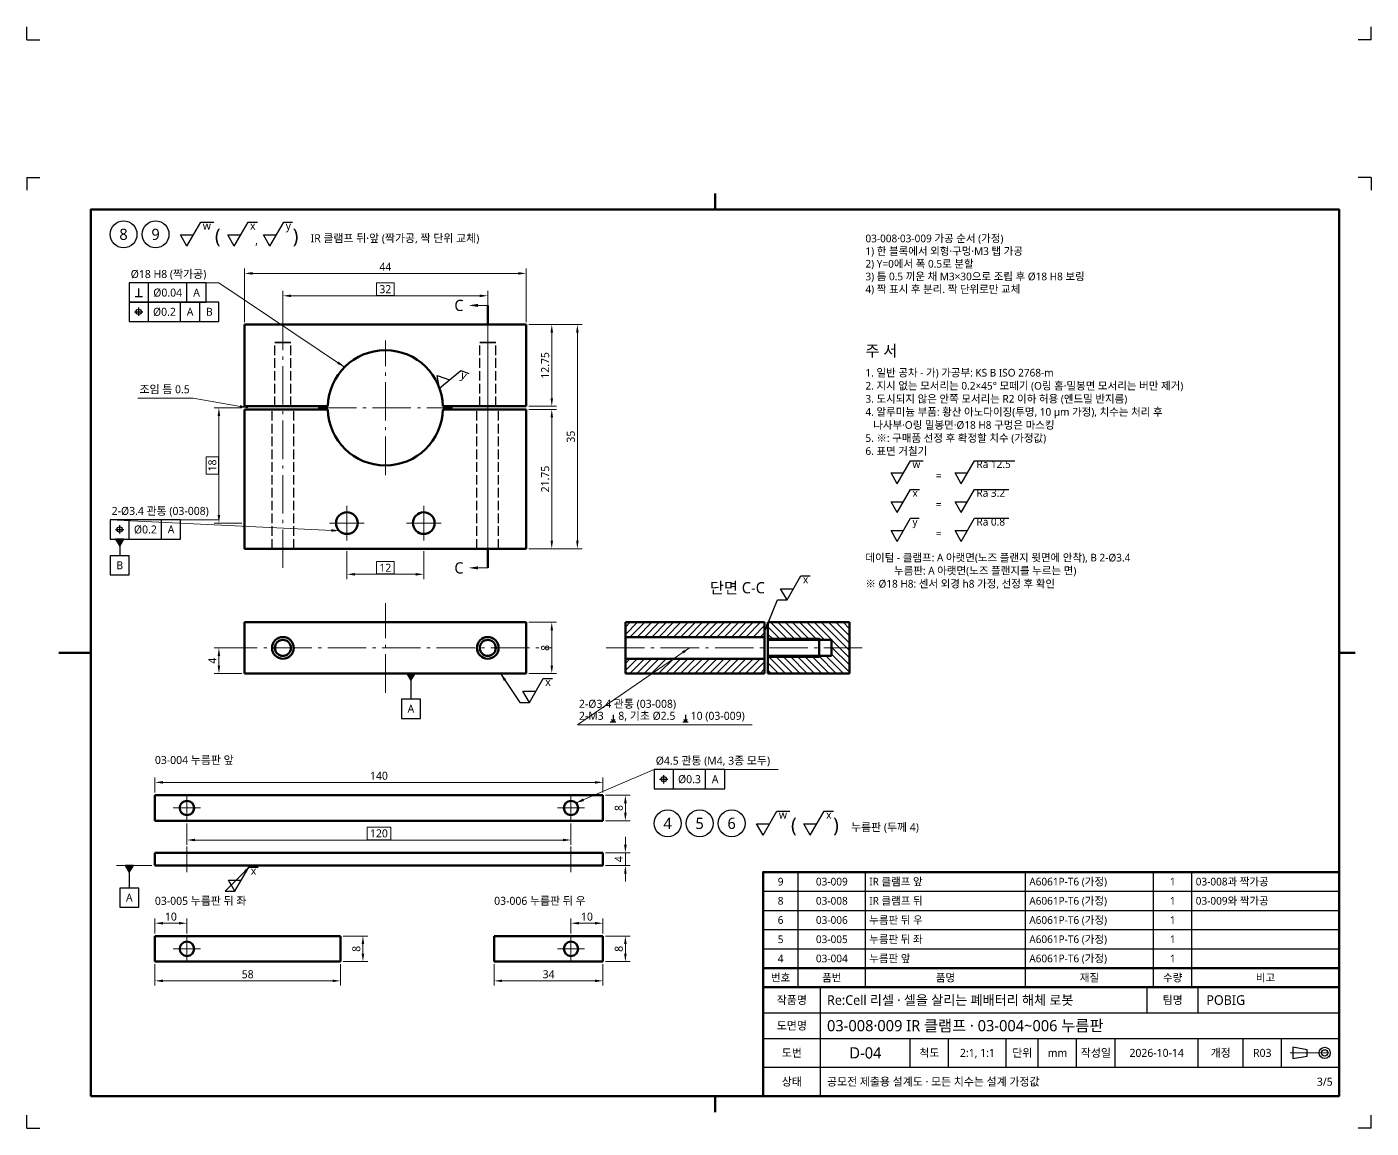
# Model space of a CAD drawing. Header units: millimetres. Extents: x 0 to 1800, y -680 to 297.
# Drawn here: x 0 to 420, y -680 to -336 of the extents above; entities that cross this region are included whole.
import ezdxf
from ezdxf.enums import TextEntityAlignment as Align

# ---------------------------------------------------------------- set-up
doc = ezdxf.new("R2010")
doc.units = ezdxf.units.MM
doc.linetypes.add('KS_CENTER', pattern=[17, 12, -2, 1, -2])
doc.linetypes.add('KS_HIDDEN', pattern=[4, 3, -1])
for name, color, linetype, lineweight in [('BALLOON', 7, 'Continuous', 25), ('CENTER', 1, 'KS_CENTER', 18), ('CUT', 1, 'KS_CENTER', 18), ('CUT_THK', 1, 'Continuous', 50), ('DIM', 3, 'Continuous', 18), ('FRAME', 7, 'Continuous', 70), ('HATCH', 8, 'Continuous', 13), ('HIDDEN', 2, 'KS_HIDDEN', 25), ('OUTLINE', 7, 'Continuous', 50), ('SYMBOL', 7, 'Continuous', 25), ('TABLE', 7, 'Continuous', 25), ('TABLE_THK', 7, 'Continuous', 50), ('TEXT', 7, 'Continuous', 25), ('THREAD', 7, 'Continuous', 18)]:
    doc.layers.add(name, color=color, linetype=linetype, lineweight=lineweight)
doc.styles.add('KS', font='malgun.ttf')
doc.dimstyles.new('KS_00', dxfattribs={"dimtxt": 2.5, "dimasz": 2.5, "dimexe": 1.5, "dimexo": 0.8, "dimgap": 0.8, "dimtad": 1, "dimlfac": 50, "dimdsep": 46, "dimtxsty": 'KS', "dimcen": 0, "dimclrd": 3, "dimclre": 3, "dimclrt": 7, "dimazin": 3, "dimtfac": 0.7, "dimtmove": 0, "dimatfit": 3, "dimlwd": 18, "dimlwe": 18, "dimarcsym": 0})
doc.dimstyles.new('KS_01', dxfattribs={"dimtxt": 2.5, "dimasz": 2.5, "dimexe": 1.5, "dimexo": 0.8, "dimgap": 0.8, "dimtad": 1, "dimlfac": 0.2, "dimdsep": 46, "dimtxsty": 'KS', "dimcen": 0, "dimclrd": 3, "dimclre": 3, "dimclrt": 7, "dimazin": 3, "dimtfac": 0.7, "dimtmove": 0, "dimatfit": 3, "dimlwd": 18, "dimlwe": 18, "dimarcsym": 0})

# ---------------------------------------------------------------- blocks, each defined once
blk = doc.blocks.new('D-03_R03_1of2')
at = {"layer": 'TABLE'}
for p, q in [((0, 0), (0, 4)), ((0, 0), (4, 0)), ((420, 0), (416, 0)), ((420, 0), (420, 4))]:
    blk.add_line(p, q, dxfattribs=at)
blk = doc.blocks.new('_CLOSEDFILLED')
at = {"color": 0, "linetype": 'ByBlock'}
blk.add_solid([(-1, 0.16), (0, 0), (-1, -0.16)], dxfattribs=at)
blk = doc.blocks.new('*D83')
at = {"color": 3, "lineweight": 18}
for p, q in [((68, 251.8), (68, 268.5)), ((70.5, 267), (153.5, 267)), ((156, 251.8), (156, 268.5))]:
    blk.add_line(p, q, dxfattribs=at)
at = {"layer": 'Defpoints'}
for p in [(68, 267), (68, 251), (156, 251)]:
    blk.add_point(p, dxfattribs=at)
at = {"layer": 'DIM', "color": 3, "xscale": 2.5, "yscale": 2.5, "rotation": 180}
blk.add_blockref('_CLOSEDFILLED', (68, 267), dxfattribs=at)
at = {"layer": 'DIM', "color": 3, "xscale": 2.5, "yscale": 2.5}
blk.add_blockref('_CLOSEDFILLED', (156, 267), dxfattribs=at)
at = {"layer": 'DIM', "color": 7, "insert": (112, 269.05), "char_height": 2.5, "attachment_point": 5, "style": 'KS'}
blk.add_mtext('44', dxfattribs=at)
blk = doc.blocks.new('*D84')
at = {"color": 3, "lineweight": 18}
for p, q in [((80, 251.8), (80, 261.5)), ((144, 251.8), (144, 261.5)), ((82.5, 260), (141.5, 260))]:
    blk.add_line(p, q, dxfattribs=at)
at = {"layer": 'Defpoints'}
for p in [(80, 260), (80, 251), (144, 251)]:
    blk.add_point(p, dxfattribs=at)
at = {"layer": 'DIM', "color": 3, "xscale": 2.5, "yscale": 2.5, "rotation": 180}
blk.add_blockref('_CLOSEDFILLED', (80, 260), dxfattribs=at)
at = {"layer": 'DIM', "color": 3, "xscale": 2.5, "yscale": 2.5}
blk.add_blockref('_CLOSEDFILLED', (144, 260), dxfattribs=at)
at = {"layer": 'DIM', "color": 7, "insert": (112, 262.05), "char_height": 2.5, "attachment_point": 5, "style": 'KS'}
blk.add_mtext('32', dxfattribs=at)
blk = doc.blocks.new('*D85')
at = {"color": 3, "lineweight": 18}
for p, q in [((156.8, 251), (173.5, 251)), ((172, 183.5), (172, 248.5)), ((156.8, 181), (173.5, 181))]:
    blk.add_line(p, q, dxfattribs=at)
at = {"layer": 'Defpoints'}
for p in [(156, 251), (156, 181), (172, 181)]:
    blk.add_point(p, dxfattribs=at)
at = {"layer": 'DIM', "color": 3, "xscale": 2.5, "yscale": 2.5}
for p, rotation in [((172, 251), 90), ((172, 181), 270)]:
    blk.add_blockref('_CLOSEDFILLED', p, dxfattribs=dict(at, rotation=rotation))
at = {"layer": 'DIM', "color": 7, "insert": (169.95, 216), "char_height": 2.5, "attachment_point": 5, "rotation": 90, "style": 'KS'}
blk.add_mtext('35', dxfattribs=at)
blk = doc.blocks.new('*D86')
at = {"color": 3, "lineweight": 18}
for p, q in [((156.8, 224.5), (165.5, 224.5)), ((164, 183.5), (164, 222)), ((156.8, 181), (165.5, 181))]:
    blk.add_line(p, q, dxfattribs=at)
at = {"layer": 'Defpoints'}
for p in [(156, 224.5), (156, 181), (164, 181)]:
    blk.add_point(p, dxfattribs=at)
at = {"layer": 'DIM', "color": 3, "xscale": 2.5, "yscale": 2.5}
for p, rotation in [((164, 224.5), 90), ((164, 181), 270)]:
    blk.add_blockref('_CLOSEDFILLED', p, dxfattribs=dict(at, rotation=rotation))
at = {"layer": 'DIM', "color": 7, "insert": (161.95, 202.75), "char_height": 2.5, "attachment_point": 5, "rotation": 90, "style": 'KS'}
blk.add_mtext('21.75', dxfattribs=at)
blk = doc.blocks.new('*D87')
at = {"color": 3, "lineweight": 18}
for p, q in [((156.8, 251), (165.5, 251)), ((164, 228), (164, 248.5)), ((156.8, 225.5), (165.5, 225.5))]:
    blk.add_line(p, q, dxfattribs=at)
at = {"layer": 'Defpoints'}
for p in [(156, 251), (156, 225.5), (164, 225.5)]:
    blk.add_point(p, dxfattribs=at)
at = {"layer": 'DIM', "color": 3, "xscale": 2.5, "yscale": 2.5}
for p, rotation in [((164, 251), 90), ((164, 225.5), 270)]:
    blk.add_blockref('_CLOSEDFILLED', p, dxfattribs=dict(at, rotation=rotation))
at = {"layer": 'DIM', "color": 7, "insert": (161.95, 238.25), "char_height": 2.5, "attachment_point": 5, "rotation": 90, "style": 'KS'}
blk.add_mtext('12.75', dxfattribs=at)
blk = doc.blocks.new('*D88')
at = {"color": 3, "lineweight": 18}
for p, q in [((100, 180.2), (100, 171.5)), ((124, 180.2), (124, 171.5)), ((102.5, 173), (121.5, 173))]:
    blk.add_line(p, q, dxfattribs=at)
at = {"layer": 'Defpoints'}
for p in [(100, 181), (124, 181), (100, 173)]:
    blk.add_point(p, dxfattribs=at)
at = {"layer": 'DIM', "color": 3, "xscale": 2.5, "yscale": 2.5, "rotation": 180}
blk.add_blockref('_CLOSEDFILLED', (100, 173), dxfattribs=at)
at = {"layer": 'DIM', "color": 3, "xscale": 2.5, "yscale": 2.5}
blk.add_blockref('_CLOSEDFILLED', (124, 173), dxfattribs=at)
at = {"layer": 'DIM', "color": 7, "insert": (112, 175.05), "char_height": 2.5, "attachment_point": 5, "style": 'KS'}
blk.add_mtext('12', dxfattribs=at)
blk = doc.blocks.new('*D89')
at = {"color": 3, "lineweight": 18}
for p, q in [((67.2, 225), (58.5, 225)), ((60, 191.5), (60, 222.5)), ((67.2, 189), (58.5, 189))]:
    blk.add_line(p, q, dxfattribs=at)
at = {"layer": 'Defpoints'}
for p in [(68, 225), (60, 189), (68, 189)]:
    blk.add_point(p, dxfattribs=at)
at = {"layer": 'DIM', "color": 3, "xscale": 2.5, "yscale": 2.5}
for p, rotation in [((60, 225), 90), ((60, 189), 270)]:
    blk.add_blockref('_CLOSEDFILLED', p, dxfattribs=dict(at, rotation=rotation))
at = {"layer": 'DIM', "color": 7, "insert": (57.95, 207), "char_height": 2.5, "attachment_point": 5, "rotation": 90, "style": 'KS'}
blk.add_mtext('18', dxfattribs=at)
blk = doc.blocks.new('*D90')
at = {"color": 3, "lineweight": 18}
for p, q in [((156.8, 158), (165.5, 158)), ((164, 144.5), (164, 155.5)), ((156.8, 142), (165.5, 142))]:
    blk.add_line(p, q, dxfattribs=at)
at = {"layer": 'Defpoints'}
for p in [(156, 158), (156, 142), (164, 142)]:
    blk.add_point(p, dxfattribs=at)
at = {"layer": 'DIM', "color": 3, "xscale": 2.5, "yscale": 2.5}
for p, rotation in [((164, 158), 90), ((164, 142), 270)]:
    blk.add_blockref('_CLOSEDFILLED', p, dxfattribs=dict(at, rotation=rotation))
at = {"layer": 'DIM', "color": 7, "insert": (161.95, 150), "char_height": 2.5, "attachment_point": 5, "rotation": 90, "style": 'KS'}
blk.add_mtext('8', dxfattribs=at)
blk = doc.blocks.new('*D91')
at = {"color": 3, "lineweight": 18}
for p, q in [((67.2, 150), (58.5, 150)), ((60, 144.5), (60, 147.5)), ((67.2, 142), (58.5, 142))]:
    blk.add_line(p, q, dxfattribs=at)
at = {"layer": 'Defpoints'}
for p in [(68, 150), (60, 142), (68, 142)]:
    blk.add_point(p, dxfattribs=at)
at = {"layer": 'DIM', "color": 3, "xscale": 2.5, "yscale": 2.5}
for p, rotation in [((60, 150), 90), ((60, 142), 270)]:
    blk.add_blockref('_CLOSEDFILLED', p, dxfattribs=dict(at, rotation=rotation))
at = {"layer": 'DIM', "color": 7, "insert": (57.95, 146), "char_height": 2.5, "attachment_point": 5, "rotation": 90, "style": 'KS'}
blk.add_mtext('4', dxfattribs=at)
blk = doc.blocks.new('*D92')
at = {"color": 3, "lineweight": 18}
for p, q in [((40, 104.8), (40, 109.5)), ((180, 104.8), (180, 109.5)), ((42.5, 108), (177.5, 108))]:
    blk.add_line(p, q, dxfattribs=at)
at = {"layer": 'Defpoints'}
for p in [(40, 108), (40, 104), (180, 104)]:
    blk.add_point(p, dxfattribs=at)
at = {"layer": 'DIM', "color": 3, "xscale": 2.5, "yscale": 2.5, "rotation": 180}
blk.add_blockref('_CLOSEDFILLED', (40, 108), dxfattribs=at)
at = {"layer": 'DIM', "color": 3, "xscale": 2.5, "yscale": 2.5}
blk.add_blockref('_CLOSEDFILLED', (180, 108), dxfattribs=at)
at = {"layer": 'DIM', "color": 7, "insert": (110, 110.05), "char_height": 2.5, "attachment_point": 5, "style": 'KS'}
blk.add_mtext('140', dxfattribs=at)
blk = doc.blocks.new('*D93')
at = {"color": 3, "lineweight": 18}
for p, q in [((50, 95.2), (50, 88.5)), ((170, 95.2), (170, 88.5)), ((52.5, 90), (167.5, 90))]:
    blk.add_line(p, q, dxfattribs=at)
at = {"layer": 'Defpoints'}
for p in [(50, 96), (170, 96), (50, 90)]:
    blk.add_point(p, dxfattribs=at)
at = {"layer": 'DIM', "color": 3, "xscale": 2.5, "yscale": 2.5, "rotation": 180}
blk.add_blockref('_CLOSEDFILLED', (50, 90), dxfattribs=at)
at = {"layer": 'DIM', "color": 3, "xscale": 2.5, "yscale": 2.5}
blk.add_blockref('_CLOSEDFILLED', (170, 90), dxfattribs=at)
at = {"layer": 'DIM', "color": 7, "insert": (110, 92.05), "char_height": 2.5, "attachment_point": 5, "style": 'KS'}
blk.add_mtext('120', dxfattribs=at)
blk = doc.blocks.new('*D94')
at = {"color": 3, "lineweight": 18}
for p, q in [((180.8, 104), (188.5, 104)), ((187, 98.5), (187, 101.5)), ((180.8, 96), (188.5, 96))]:
    blk.add_line(p, q, dxfattribs=at)
at = {"layer": 'Defpoints'}
for p in [(180, 104), (180, 96), (187, 96)]:
    blk.add_point(p, dxfattribs=at)
at = {"layer": 'DIM', "color": 3, "xscale": 2.5, "yscale": 2.5}
for p, rotation in [((187, 104), 90), ((187, 96), 270)]:
    blk.add_blockref('_CLOSEDFILLED', p, dxfattribs=dict(at, rotation=rotation))
at = {"layer": 'DIM', "color": 7, "insert": (184.95, 100), "char_height": 2.5, "attachment_point": 5, "rotation": 90, "style": 'KS'}
blk.add_mtext('8', dxfattribs=at)
blk = doc.blocks.new('*D95')
at = {"color": 3, "lineweight": 18}
for p, q in [((187, 88.5), (187, 91)), ((180.8, 86), (188.5, 86)), ((187, 82), (187, 86)), ((180.8, 82), (188.5, 82)), ((187, 79.5), (187, 77))]:
    blk.add_line(p, q, dxfattribs=at)
at = {"layer": 'Defpoints'}
for p in [(180, 86), (180, 82), (187, 82)]:
    blk.add_point(p, dxfattribs=at)
at = {"layer": 'DIM', "color": 3, "xscale": 2.5, "yscale": 2.5}
for p, rotation in [((187, 86), 270), ((187, 82), 90)]:
    blk.add_blockref('_CLOSEDFILLED', p, dxfattribs=dict(at, rotation=rotation))
at = {"layer": 'DIM', "color": 7, "insert": (184.95, 84), "char_height": 2.5, "attachment_point": 5, "rotation": 90, "style": 'KS'}
blk.add_mtext('4', dxfattribs=at)
blk = doc.blocks.new('*D96')
at = {"color": 3, "lineweight": 18}
for p, q in [((40, 51.2), (40, 44.5)), ((98, 51.2), (98, 44.5)), ((42.5, 46), (95.5, 46))]:
    blk.add_line(p, q, dxfattribs=at)
at = {"layer": 'Defpoints'}
for p in [(40, 52), (98, 52), (40, 46)]:
    blk.add_point(p, dxfattribs=at)
at = {"layer": 'DIM', "color": 3, "xscale": 2.5, "yscale": 2.5, "rotation": 180}
blk.add_blockref('_CLOSEDFILLED', (40, 46), dxfattribs=at)
at = {"layer": 'DIM', "color": 3, "xscale": 2.5, "yscale": 2.5}
blk.add_blockref('_CLOSEDFILLED', (98, 46), dxfattribs=at)
at = {"layer": 'DIM', "color": 7, "insert": (69, 48.05), "char_height": 2.5, "attachment_point": 5, "style": 'KS'}
blk.add_mtext('58', dxfattribs=at)
blk = doc.blocks.new('*D97')
at = {"color": 3, "lineweight": 18}
for p, q in [((40, 60.8), (40, 65.5)), ((42.5, 64), (47.5, 64)), ((50, 60.8), (50, 65.5))]:
    blk.add_line(p, q, dxfattribs=at)
at = {"layer": 'Defpoints'}
for p in [(40, 64), (40, 60), (50, 60)]:
    blk.add_point(p, dxfattribs=at)
at = {"layer": 'DIM', "color": 3, "xscale": 2.5, "yscale": 2.5, "rotation": 180}
blk.add_blockref('_CLOSEDFILLED', (40, 64), dxfattribs=at)
at = {"layer": 'DIM', "color": 3, "xscale": 2.5, "yscale": 2.5}
blk.add_blockref('_CLOSEDFILLED', (50, 64), dxfattribs=at)
at = {"layer": 'DIM', "color": 7, "insert": (45, 66.05), "char_height": 2.5, "attachment_point": 5, "style": 'KS'}
blk.add_mtext('10', dxfattribs=at)
blk = doc.blocks.new('*D98')
at = {"color": 3, "lineweight": 18}
for p, q in [((146, 51.2), (146, 44.5)), ((180, 51.2), (180, 44.5)), ((148.5, 46), (177.5, 46))]:
    blk.add_line(p, q, dxfattribs=at)
at = {"layer": 'Defpoints'}
for p in [(146, 52), (180, 52), (146, 46)]:
    blk.add_point(p, dxfattribs=at)
at = {"layer": 'DIM', "color": 3, "xscale": 2.5, "yscale": 2.5, "rotation": 180}
blk.add_blockref('_CLOSEDFILLED', (146, 46), dxfattribs=at)
at = {"layer": 'DIM', "color": 3, "xscale": 2.5, "yscale": 2.5}
blk.add_blockref('_CLOSEDFILLED', (180, 46), dxfattribs=at)
at = {"layer": 'DIM', "color": 7, "insert": (163, 48.05), "char_height": 2.5, "attachment_point": 5, "style": 'KS'}
blk.add_mtext('34', dxfattribs=at)
blk = doc.blocks.new('*D99')
at = {"color": 3, "lineweight": 18}
for p, q in [((98.8, 60), (106.5, 60)), ((105, 54.5), (105, 57.5)), ((98.8, 52), (106.5, 52))]:
    blk.add_line(p, q, dxfattribs=at)
at = {"layer": 'Defpoints'}
for p in [(98, 60), (98, 52), (105, 52)]:
    blk.add_point(p, dxfattribs=at)
at = {"layer": 'DIM', "color": 3, "xscale": 2.5, "yscale": 2.5}
for p, rotation in [((105, 60), 90), ((105, 52), 270)]:
    blk.add_blockref('_CLOSEDFILLED', p, dxfattribs=dict(at, rotation=rotation))
at = {"layer": 'DIM', "color": 7, "insert": (102.95, 56), "char_height": 2.5, "attachment_point": 5, "rotation": 90, "style": 'KS'}
blk.add_mtext('8', dxfattribs=at)
blk = doc.blocks.new('*D100')
at = {"color": 3, "lineweight": 18}
for p, q in [((170, 60.8), (170, 65.5)), ((172.5, 64), (177.5, 64)), ((180, 60.8), (180, 65.5))]:
    blk.add_line(p, q, dxfattribs=at)
at = {"layer": 'Defpoints'}
for p in [(170, 64), (170, 60), (180, 60)]:
    blk.add_point(p, dxfattribs=at)
at = {"layer": 'DIM', "color": 3, "xscale": 2.5, "yscale": 2.5, "rotation": 180}
blk.add_blockref('_CLOSEDFILLED', (170, 64), dxfattribs=at)
at = {"layer": 'DIM', "color": 3, "xscale": 2.5, "yscale": 2.5}
blk.add_blockref('_CLOSEDFILLED', (180, 64), dxfattribs=at)
at = {"layer": 'DIM', "color": 7, "insert": (175, 66.05), "char_height": 2.5, "attachment_point": 5, "style": 'KS'}
blk.add_mtext('10', dxfattribs=at)
blk = doc.blocks.new('*D101')
at = {"color": 3, "lineweight": 18}
for p, q in [((180.8, 60), (188.5, 60)), ((187, 54.5), (187, 57.5)), ((180.8, 52), (188.5, 52))]:
    blk.add_line(p, q, dxfattribs=at)
at = {"layer": 'Defpoints'}
for p in [(180, 60), (180, 52), (187, 52)]:
    blk.add_point(p, dxfattribs=at)
at = {"layer": 'DIM', "color": 3, "xscale": 2.5, "yscale": 2.5}
for p, rotation in [((187, 60), 90), ((187, 52), 270)]:
    blk.add_blockref('_CLOSEDFILLED', p, dxfattribs=dict(at, rotation=rotation))
at = {"layer": 'DIM', "color": 7, "insert": (184.95, 56), "char_height": 2.5, "attachment_point": 5, "rotation": 90, "style": 'KS'}
blk.add_mtext('8', dxfattribs=at)
blk = doc.blocks.new('D-04_R03_3of5')
at = {"layer": 'HATCH'}
h = blk.add_hatch(dxfattribs=at)
h.set_pattern_fill('ANSI31', scale=0.503937, style=0)
h.paths.add_polyline_path([(187, 158), (187, 153.4), (230.5, 153.4), (230.5, 158)])
h = blk.add_hatch(dxfattribs=at)
h.set_pattern_fill('ANSI31', scale=0.503937, angle=90, style=0)
h.paths.add_polyline_path([(231.5, 158), (231.5, 152.5), (251.4, 152.5), (251.4, 147.5), (231.5, 147.5), (231.5, 142), (257, 142), (257, 158)])
h = blk.add_hatch(dxfattribs=at)
h.set_pattern_fill('ANSI31', scale=0.503937, style=0)
h.paths.add_polyline_path([(230.5, 146.6), (187, 146.6), (187, 142), (230.5, 142)])
at = {"layer": 'SYMBOL'}
h = blk.add_hatch(color=256, dxfattribs=at)
h.dxf.hatch_style = 1
h.paths.add_polyline_path([(30.3, 184), (27.7, 184), (29, 181.8)])
h = blk.add_hatch(color=256, dxfattribs=at)
h.dxf.hatch_style = 1
h.paths.add_polyline_path([(121.3, 142), (118.7, 142), (120, 139.8)])
h = blk.add_hatch(color=256, dxfattribs=at)
h.dxf.hatch_style = 1
h.paths.add_polyline_path([(33.3, 82), (30.7, 82), (32, 79.8)])
at = {"layer": 'BALLOON'}
for centre in [(30.2, 279.2), (40.2, 279.2), (200.2, 95.2), (210.2, 95.2), (220.2, 95.2)]:
    blk.add_circle(centre, 4.2, dxfattribs=at)
at = {"layer": 'CENTER'}
for p, q in [((80, 175), (80, 257)), ((144, 175), (144, 257)), ((112, 204), (112, 246)), ((91, 225), (133, 225)), ((100, 183.6), (100, 194.4)), ((124, 183.6), (124, 194.4)), ((94.6, 189), (105.4, 189)), ((118.6, 189), (129.4, 189)), ((112, 136), (112, 164)), ((60, 150), (164, 150)), ((181, 150), (263, 150)), ((50, 95.75), (50, 104.25)), ((170, 95.75), (170, 104.25)), ((45.75, 100), (54.25, 100)), ((165.75, 100), (174.25, 100)), ((50, 80), (50, 88)), ((170, 80), (170, 88)), ((50, 51.75), (50, 60.25)), ((170, 51.75), (170, 60.25)), ((45.75, 56), (54.25, 56)), ((165.75, 56), (174.25, 56)), ((394.75, 23.5), (408, 23.5))]:
    blk.add_line(p, q, dxfattribs=at)
at = {"layer": 'CUT'}
blk.add_line((144, 181), (144, 251), dxfattribs=at)
at = {"layer": 'CUT_THK'}
for p, q in [((144, 251), (144, 257)), ((144, 175), (144, 181))]:
    blk.add_line(p, q, dxfattribs=at)
at = {"layer": 'DIM'}
for p, q in [((144, 257), (140.5, 257)), ((144, 175), (140.5, 175)), ((39, 82), (28, 82))]:
    blk.add_line(p, q, dxfattribs=at)
for points in [[(99.2722, 237.7278), (60, 264), (31.95191, 264)], [(69, 225), (52, 228), (34.68741, 228)], [(97.59586, 186.59586), (26, 190), (59.73515, 190)], [(207, 150), (172, 126), (226.60137, 126)], [(171.59097, 101.59098), (196, 112), (234.74056, 112)]]:
    blk.add_lwpolyline(points, dxfattribs=at)
for points in [[(109.28051, 260.1), (114.71949, 260.1), (114.71949, 264), (109.28051, 264)], [(56, 204.28051), (59.9, 204.28051), (59.9, 209.71949), (56, 209.71949)], [(109.28051, 173.1), (114.71949, 173.1), (114.71949, 177), (109.28051, 177)], [(106.27076, 90.1), (113.72924, 90.1), (113.72924, 94), (106.27076, 94)]]:
    blk.add_lwpolyline(points, close=True, dxfattribs=at)
for points in [[(138, 257), (141, 257.5), (141, 256.5)], [(99.2722, 237.7278), (96.95798, 238.76463), (97.4306, 239.47112)], [(69, 225), (66.46418, 225.01593), (66.6119, 225.853)], [(97.59586, 186.59586), (95.0785, 186.29007), (95.11887, 187.13911)], [(138, 175), (141, 175.5), (141, 174.5)], [(207, 150), (205.17853, 148.23567), (204.69783, 148.93669)], [(171.59097, 101.59098), (173.7239, 102.96257), (174.05732, 102.1807)]]:
    blk.add_solid(points, dxfattribs=at)
at = {"layer": 'FRAME'}
for p, q in [((215, 287), (215, 292)), ((20, 148.5), (10, 148.5)), ((410, 148.5), (415, 148.5)), ((215, 10), (215, 5))]:
    blk.add_line(p, q, dxfattribs=at)
blk.add_lwpolyline([(20, 10), (410, 10), (410, 287), (20, 287)], close=True, dxfattribs=at)
at = {"layer": 'HIDDEN'}
for p, q in [((68, 225.5), (68, 251)), ((68, 251), (156, 251)), ((156, 225.5), (156, 251)), ((77.5, 225.5), (77.5, 245.4)), ((82.5, 225.5), (82.5, 245.4)), ((141.5, 225.5), (141.5, 245.4)), ((146.5, 225.5), (146.5, 245.4)), ((68, 225.5), (94.00695, 225.5)), ((68, 181), (68, 224.5)), ((68, 224.5), (94.00695, 224.5)), ((76.6, 181), (76.6, 224.5)), ((83.4, 181), (83.4, 224.5)), ((129.99305, 225.5), (156, 225.5)), ((129.99305, 224.5), (156, 224.5)), ((140.6, 181), (140.6, 224.5)), ((147.4, 181), (147.4, 224.5)), ((156, 181), (156, 224.5)), ((68, 181), (156, 181))]:
    blk.add_line(p, q, dxfattribs=at)
for points in [[(82.5, 245.4), (82.43732, 245.4), (82.25242, 245.4), (81.95458, 245.4), (81.55872, 245.4), (81.08471, 245.4), (80.5563, 245.4), (80, 245.4), (79.4437, 245.4), (78.91529, 245.4), (78.44128, 245.4), (78.04542, 245.4), (77.74758, 245.4), (77.56268, 245.4), (77.5, 245.4)], [(77.5, 245.4), (77.51572, 245.4), (77.56268, 245.4), (77.64029, 245.4), (77.74758, 245.4), (77.88319, 245.4), (78.04542, 245.4), (78.23223, 245.4), (78.44128, 245.4), (78.66992, 245.4), (78.91529, 245.4), (79.1743, 245.4), (79.4437, 245.4), (79.72009, 245.4), (80, 245.4)], [(80, 245.4), (80.27991, 245.4), (80.5563, 245.4), (80.8257, 245.4), (81.08471, 245.4), (81.33008, 245.4), (81.55872, 245.4), (81.76777, 245.4), (81.95458, 245.4), (82.11681, 245.4), (82.25242, 245.4), (82.35971, 245.4), (82.43732, 245.4), (82.48428, 245.4), (82.5, 245.4)], [(146.5, 245.4), (146.43732, 245.4), (146.25242, 245.4), (145.95458, 245.4), (145.55872, 245.4), (145.08471, 245.4), (144.5563, 245.4), (144, 245.4), (143.4437, 245.4), (142.91529, 245.4), (142.44128, 245.4), (142.04542, 245.4), (141.74758, 245.4), (141.56268, 245.4), (141.5, 245.4)], [(141.5, 245.4), (141.51572, 245.4), (141.56268, 245.4), (141.64029, 245.4), (141.74758, 245.4), (141.88319, 245.4), (142.04542, 245.4), (142.23223, 245.4), (142.44128, 245.4), (142.66992, 245.4), (142.91529, 245.4), (143.1743, 245.4), (143.4437, 245.4), (143.72009, 245.4), (144, 245.4)], [(144, 245.4), (144.27991, 245.4), (144.5563, 245.4), (144.8257, 245.4), (145.08471, 245.4), (145.33008, 245.4), (145.55872, 245.4), (145.76777, 245.4), (145.95458, 245.4), (146.11681, 245.4), (146.25242, 245.4), (146.35971, 245.4), (146.43732, 245.4), (146.48428, 245.4), (146.5, 245.4)], [(83.4, 224.5), (83.31475, 224.5), (83.06329, 224.5), (82.65823, 224.5), (82.11987, 224.5), (81.4752, 224.5), (80.75657, 224.5), (80, 224.5), (79.24343, 224.5), (78.5248, 224.5), (77.88013, 224.5), (77.34177, 224.5), (76.93671, 224.5), (76.68525, 224.5), (76.6, 224.5)], [(76.6, 224.5), (76.62138, 224.5), (76.68525, 224.5), (76.7908, 224.5), (76.93671, 224.5), (77.12114, 224.5), (77.34177, 224.5), (77.59584, 224.5), (77.88013, 224.5), (78.19109, 224.5), (78.5248, 224.5), (78.87705, 224.5), (79.24343, 224.5), (79.61932, 224.5), (80, 224.5)], [(82.5, 225.5), (82.43732, 225.5), (82.25242, 225.5), (81.95458, 225.5), (81.55872, 225.5), (81.08471, 225.5), (80.5563, 225.5), (80, 225.5), (79.4437, 225.5), (78.91529, 225.5), (78.44128, 225.5), (78.04542, 225.5), (77.74758, 225.5), (77.56268, 225.5), (77.5, 225.5)], [(77.5, 225.5), (77.51572, 225.5), (77.56268, 225.5), (77.64029, 225.5), (77.74758, 225.5), (77.88319, 225.5), (78.04542, 225.5), (78.23223, 225.5), (78.44128, 225.5), (78.66992, 225.5), (78.91529, 225.5), (79.1743, 225.5), (79.4437, 225.5), (79.72009, 225.5), (80, 225.5)], [(80, 225.5), (80.27991, 225.5), (80.5563, 225.5), (80.8257, 225.5), (81.08471, 225.5), (81.33008, 225.5), (81.55872, 225.5), (81.76777, 225.5), (81.95458, 225.5), (82.11681, 225.5), (82.25242, 225.5), (82.35971, 225.5), (82.43732, 225.5), (82.48428, 225.5), (82.5, 225.5)], [(80, 224.5), (80.38068, 224.5), (80.75657, 224.5), (81.12295, 224.5), (81.4752, 224.5), (81.80891, 224.5), (82.11987, 224.5), (82.40416, 224.5), (82.65823, 224.5), (82.87886, 224.5), (83.06329, 224.5), (83.2092, 224.5), (83.31475, 224.5), (83.37862, 224.5), (83.4, 224.5)], [(147.4, 224.5), (147.31475, 224.5), (147.06329, 224.5), (146.65823, 224.5), (146.11987, 224.5), (145.4752, 224.5), (144.75657, 224.5), (144, 224.5), (143.24343, 224.5), (142.5248, 224.5), (141.88013, 224.5), (141.34177, 224.5), (140.93671, 224.5), (140.68525, 224.5), (140.6, 224.5)], [(140.6, 224.5), (140.62138, 224.5), (140.68525, 224.5), (140.7908, 224.5), (140.93671, 224.5), (141.12114, 224.5), (141.34177, 224.5), (141.59584, 224.5), (141.88013, 224.5), (142.19109, 224.5), (142.5248, 224.5), (142.87705, 224.5), (143.24343, 224.5), (143.61932, 224.5), (144, 224.5)], [(146.5, 225.5), (146.43732, 225.5), (146.25242, 225.5), (145.95458, 225.5), (145.55872, 225.5), (145.08471, 225.5), (144.5563, 225.5), (144, 225.5), (143.4437, 225.5), (142.91529, 225.5), (142.44128, 225.5), (142.04542, 225.5), (141.74758, 225.5), (141.56268, 225.5), (141.5, 225.5)], [(141.5, 225.5), (141.51572, 225.5), (141.56268, 225.5), (141.64029, 225.5), (141.74758, 225.5), (141.88319, 225.5), (142.04542, 225.5), (142.23223, 225.5), (142.44128, 225.5), (142.66992, 225.5), (142.91529, 225.5), (143.1743, 225.5), (143.4437, 225.5), (143.72009, 225.5), (144, 225.5)], [(144, 225.5), (144.27991, 225.5), (144.5563, 225.5), (144.8257, 225.5), (145.08471, 225.5), (145.33008, 225.5), (145.55872, 225.5), (145.76777, 225.5), (145.95458, 225.5), (146.11681, 225.5), (146.25242, 225.5), (146.35971, 225.5), (146.43732, 225.5), (146.48428, 225.5), (146.5, 225.5)], [(144, 224.5), (144.38068, 224.5), (144.75657, 224.5), (145.12295, 224.5), (145.4752, 224.5), (145.80891, 224.5), (146.11987, 224.5), (146.40416, 224.5), (146.65823, 224.5), (146.87886, 224.5), (147.06329, 224.5), (147.2092, 224.5), (147.31475, 224.5), (147.37862, 224.5), (147.4, 224.5)], [(83.4, 181), (83.31475, 181), (83.06329, 181), (82.65823, 181), (82.11987, 181), (81.4752, 181), (80.75657, 181), (80, 181), (79.24343, 181), (78.5248, 181), (77.88013, 181), (77.34177, 181), (76.93671, 181), (76.68525, 181), (76.6, 181)], [(76.6, 181), (76.62138, 181), (76.68525, 181), (76.7908, 181), (76.93671, 181), (77.12114, 181), (77.34177, 181), (77.59584, 181), (77.88013, 181), (78.19109, 181), (78.5248, 181), (78.87705, 181), (79.24343, 181), (79.61932, 181), (80, 181)], [(80, 181), (80.38068, 181), (80.75657, 181), (81.12295, 181), (81.4752, 181), (81.80891, 181), (82.11987, 181), (82.40416, 181), (82.65823, 181), (82.87886, 181), (83.06329, 181), (83.2092, 181), (83.31475, 181), (83.37862, 181), (83.4, 181)], [(147.4, 181), (147.31475, 181), (147.06329, 181), (146.65823, 181), (146.11987, 181), (145.4752, 181), (144.75657, 181), (144, 181), (143.24343, 181), (142.5248, 181), (141.88013, 181), (141.34177, 181), (140.93671, 181), (140.68525, 181), (140.6, 181)], [(140.6, 181), (140.62138, 181), (140.68525, 181), (140.7908, 181), (140.93671, 181), (141.12114, 181), (141.34177, 181), (141.59584, 181), (141.88013, 181), (142.19109, 181), (142.5248, 181), (142.87705, 181), (143.24343, 181), (143.61932, 181), (144, 181)], [(144, 181), (144.38068, 181), (144.75657, 181), (145.12295, 181), (145.4752, 181), (145.80891, 181), (146.11987, 181), (146.40416, 181), (146.65823, 181), (146.87886, 181), (147.06329, 181), (147.2092, 181), (147.31475, 181), (147.37862, 181), (147.4, 181)]]:
    blk.add_lwpolyline(points, dxfattribs=at)
for centre in [(100, 189), (124, 189)]:
    blk.add_circle(centre, 3.4, dxfattribs=at)
for start, end in [(1.5917542, 178.4082458), (181.5917542, 358.4082458)]:
    blk.add_arc((112, 225), 18, start, end, dxfattribs=at)
at = {"layer": 'OUTLINE'}
for p, q in [((68, 225.5), (68, 251)), ((68, 251), (156, 251)), ((156, 225.5), (156, 251)), ((68, 225.5), (94.00695, 225.5)), ((68, 181), (68, 224.5)), ((68, 224.5), (94.00695, 224.5)), ((129.99305, 225.5), (156, 225.5)), ((129.99305, 224.5), (156, 224.5)), ((156, 181), (156, 224.5)), ((68, 181), (156, 181)), ((68, 142), (68, 158)), ((68, 158), (156, 158)), ((156, 142), (156, 158)), ((187, 158), (187, 153.4)), ((187, 158), (230.5, 158)), ((230.5, 158), (230.5, 153.4)), ((231.5, 158), (257, 158)), ((231.5, 158), (231.5, 152.5)), ((257, 158), (257, 142)), ((187, 153.4), (230.5, 153.4)), ((231.5, 152.5), (251.4, 152.5)), ((247.5, 147), (247.5, 153)), ((251.4, 152.5), (251.4, 147.5)), ((231.5, 147.5), (231.5, 142)), ((231.5, 147.5), (251.4, 147.5)), ((187, 146.6), (187, 142)), ((187, 146.6), (230.5, 146.6)), ((230.5, 146.6), (230.5, 142)), ((68, 142), (156, 142)), ((187, 142), (230.5, 142)), ((231.5, 142), (257, 142)), ((40, 96), (40, 104)), ((40, 104), (180, 104)), ((180, 96), (180, 104)), ((40, 96), (180, 96)), ((40, 82), (40, 86)), ((40, 86), (180, 86)), ((180, 82), (180, 86)), ((40, 82), (180, 82)), ((40, 52), (40, 60)), ((40, 60), (98, 60)), ((98, 52), (98, 60)), ((146, 52), (146, 60)), ((146, 60), (180, 60)), ((180, 52), (180, 60)), ((40, 52), (98, 52)), ((146, 52), (180, 52))]:
    blk.add_line(p, q, dxfattribs=at)
for points in [[(187, 146.6), (187, 146.68525), (187, 146.93671), (187, 147.34177), (187, 147.88013), (187, 148.5248), (187, 149.24343), (187, 150), (187, 150.75657), (187, 151.4752), (187, 152.11987), (187, 152.65823), (187, 153.06329), (187, 153.31475), (187, 153.4)], [(230.5, 146.6), (230.5, 146.68525), (230.5, 146.93671), (230.5, 147.34177), (230.5, 147.88013), (230.5, 148.5248), (230.5, 149.24343), (230.5, 150), (230.5, 150.75657), (230.5, 151.4752), (230.5, 152.11987), (230.5, 152.65823), (230.5, 153.06329), (230.5, 153.31475), (230.5, 153.4)], [(231.5, 147.5), (231.5, 147.56268), (231.5, 147.74758), (231.5, 148.04542), (231.5, 148.44128), (231.5, 148.91529), (231.5, 149.4437), (231.5, 150), (231.5, 150.5563), (231.5, 151.08471), (231.5, 151.55872), (231.5, 151.95458), (231.5, 152.25242), (231.5, 152.43732), (231.5, 152.5)]]:
    blk.add_lwpolyline(points, dxfattribs=at)
for centre, radius in [((100, 189), 3.4), ((124, 189), 3.4), ((80, 150), 3.4), ((80, 150), 2.5), ((144, 150), 3.4), ((144, 150), 2.5), ((50, 100), 2.25), ((170, 100), 2.25), ((50, 56), 2.25), ((170, 56), 2.25)]:
    blk.add_circle(centre, radius, dxfattribs=at)
for start, end in [(1.5917542, 178.4082458), (181.5917542, 358.4082458)]:
    blk.add_arc((112, 225), 18, start, end, dxfattribs=at)
at = {"layer": 'SYMBOL'}
for p, q in [((50.02073, 275.5), (54.35085, 283)), ((54.35085, 283), (58.37681, 283)), ((64.77681, 275.5), (69.10694, 283)), ((69.10694, 283), (72.00651, 283)), ((75.9329, 275.5), (80.26303, 283)), ((80.26303, 283), (83.00931, 283)), ((50.02073, 275.5), (48, 279)), ((48, 279), (52.04145, 279)), ((64.77681, 275.5), (62.75609, 279)), ((62.75609, 279), (66.79754, 279)), ((75.9329, 275.5), (73.91217, 279)), ((73.91217, 279), (77.95363, 279)), ((34.95191, 259.83), (34.95191, 262.3)), ((37.95191, 258), (37.95191, 264)), ((50.0195, 258), (50.0195, 264)), ((33.78191, 259.83), (36.12191, 259.83)), ((34.95191, 253.7), (34.95191, 256.3)), ((37.95191, 252), (37.95191, 258)), ((48, 252), (48, 258)), ((54, 252), (54, 258)), ((33.65191, 255), (36.25191, 255)), ((128.92, 231.12), (135.55414, 236.6867)), ((135.55414, 236.6867), (138.1348, 235.74742)), ((128.92, 231.12), (128.21821, 235.10005)), ((128.21821, 235.10005), (132.01593, 233.7178)), ((271.9399, 201.29), (276.09682, 208.49)), ((276.09682, 208.49), (280.00974, 208.49)), ((291.9399, 201.29), (296.09682, 208.49)), ((296.09682, 208.49), (308.71156, 208.49)), ((271.9399, 201.29), (270, 204.65)), ((270, 204.65), (273.87979, 204.65)), ((291.9399, 201.29), (290, 204.65)), ((290, 204.65), (293.87979, 204.65)), ((271.9399, 192.29), (276.09682, 199.49)), ((276.09682, 199.49), (278.92841, 199.49)), ((291.9399, 192.29), (296.09682, 199.49)), ((296.09682, 199.49), (306.77285, 199.49)), ((271.9399, 192.29), (270, 195.65)), ((270, 195.65), (273.87979, 195.65)), ((291.9399, 192.29), (290, 195.65)), ((290, 195.65), (293.87979, 195.65)), ((32, 184), (32, 190)), ((42.04809, 184), (42.04809, 190)), ((271.9399, 183.29), (276.09682, 190.49)), ((276.09682, 190.49), (278.78125, 190.49)), ((291.9399, 183.29), (296.09682, 190.49)), ((296.09682, 190.49), (306.77285, 190.49)), ((27.7, 187), (30.3, 187)), ((29, 185.7), (29, 188.3)), ((271.9399, 183.29), (270, 186.65)), ((270, 186.65), (273.87979, 186.65)), ((291.9399, 183.29), (290, 186.65)), ((290, 186.65), (293.87979, 186.65)), ((29, 181.8), (29, 178.8)), ((237.52073, 165), (241.85085, 172.5)), ((241.85085, 172.5), (244.75043, 172.5)), ((237.52073, 165), (235.5, 168.5)), ((235.5, 168.5), (239.54145, 168.5)), ((230.5, 155), (234.5, 165)), ((234.5, 165), (237.52073, 165)), ((120, 139.8), (120, 134)), ((148, 142), (154, 133)), ((157.02073, 133), (161.35085, 140.5)), ((161.35085, 140.5), (164.25043, 140.5)), ((157.02073, 133), (155, 136.5)), ((155, 136.5), (159.04145, 136.5)), ((154, 133), (157.02073, 133)), ((199, 107.7), (199, 110.3)), ((202, 106), (202, 112)), ((212.04809, 106), (212.04809, 112)), ((197.7, 109), (200.3, 109)), ((230.02073, 91.5), (234.35085, 99)), ((234.35085, 99), (238.37681, 99)), ((244.77681, 91.5), (249.10694, 99)), ((249.10694, 99), (252.00651, 99)), ((230.02073, 91.5), (228, 95)), ((228, 95), (232.04145, 95)), ((244.77681, 91.5), (242.75609, 95)), ((242.75609, 95), (246.79754, 95)), ((32, 79.8), (32, 75)), ((70, 82), (62, 74)), ((65.02073, 74), (69.35085, 81.5)), ((69.35085, 81.5), (72.25043, 81.5)), ((65.02073, 74), (63, 77.5)), ((63, 77.5), (67.04145, 77.5)), ((62, 74), (65.02073, 74))]:
    blk.add_line(p, q, dxfattribs=at)
for points in [[(31.95191, 258), (56.0195, 258), (56.0195, 264), (31.95191, 264)], [(31.95191, 252), (60, 252), (60, 258), (31.95191, 258)], [(26, 184), (48.04809, 184), (48.04809, 190), (26, 190)], [(30.3, 184), (27.7, 184), (29, 181.8)], [(26, 172.8), (32, 172.8), (32, 178.8), (26, 178.8)], [(121.3, 142), (118.7, 142), (120, 139.8)], [(117, 128), (123, 128), (123, 134), (117, 134)], [(196, 106), (218.04809, 106), (218.04809, 112), (196, 112)], [(33.3, 82), (30.7, 82), (32, 79.8)], [(29, 69), (35, 69), (35, 75), (29, 75)], [(395.5, 21.75), (400, 22.5), (400, 24.5), (395.5, 25.25)]]:
    blk.add_lwpolyline(points, close=True, dxfattribs=at)
for centre, radius in [((34.95191, 255), 0.832), ((29, 187), 0.832), ((199, 109), 0.832), ((405.5, 23.5), 1.75), ((405.5, 23.5), 1)]:
    blk.add_circle(centre, radius, dxfattribs=at)
for points in [[(230.5, 155), (231.03387, 157.47903), (231.82308, 157.16335)], [(148, 142), (149.74037, 140.15562), (149.03313, 139.68413)], [(70, 82), (68.53275, 79.93171), (67.93171, 80.53275)]]:
    blk.add_solid(points, dxfattribs=at)
at = {"layer": 'TABLE'}
for p, q in [((0, 297), (4, 297)), ((0, 297), (0, 293)), ((420, 297), (416, 297)), ((420, 297), (420, 293)), ((241, 44), (241, 80)), ((262, 44), (262, 80)), ((312, 44), (312, 80)), ((352, 44), (352, 80)), ((364, 44), (364, 80)), ((230, 74), (410, 74)), ((230, 68), (410, 68)), ((230, 62), (410, 62)), ((230, 56), (410, 56)), ((248, 36), (248, 44)), ((350, 36), (350, 44)), ((366, 36), (366, 44)), ((230, 36), (410, 36)), ((248, 28), (248, 36)), ((230, 28), (410, 28)), ((248, 19), (248, 28)), ((276, 19), (276, 28)), ((288, 19), (288, 28)), ((306, 19), (306, 28)), ((316, 19), (316, 28)), ((328, 19), (328, 28)), ((340, 19), (340, 28)), ((366, 19), (366, 28)), ((380, 19), (380, 28)), ((392, 19), (392, 28)), ((230, 19), (410, 19)), ((248, 10), (248, 19)), ((0, 0), (0, 4)), ((0, 0), (4, 0)), ((420, 0), (416, 0)), ((420, 0), (420, 4))]:
    blk.add_line(p, q, dxfattribs=at)
at = {"layer": 'TABLE_THK'}
blk.add_line((230, 50), (410, 50), dxfattribs=at)
for points in [[(230, 44), (410, 44), (410, 80), (230, 80)], [(230, 10), (410, 10), (410, 44), (230, 44)]]:
    blk.add_lwpolyline(points, close=True, dxfattribs=at)
at = {"layer": 'TEXT'}
for p, q in [((182.28598, 126.925), (184.03598, 126.925)), ((183.16098, 129.05), (183.16098, 126.925)), ((204.90271, 126.925), (206.65271, 126.925)), ((205.77771, 129.05), (205.77771, 126.925))]:
    blk.add_line(p, q, dxfattribs=at)
for points in [[(182.53598, 127.675), (183.16098, 126.925), (183.78598, 127.675)], [(205.15271, 127.675), (205.77771, 126.925), (206.40271, 127.675)]]:
    blk.add_lwpolyline(points, dxfattribs=at)
at = {"layer": 'THREAD'}
for p, q in [((231.5, 153), (247.5, 153)), ((231.5, 147), (247.5, 147))]:
    blk.add_line(p, q, dxfattribs=at)
at = {"layer": 'TEXT', "style": 'KS'}
for s, height, p in [('w', 2.5, (54.95085, 279.9)), ('x', 2.5, (69.70694, 279.9)), ('y', 2.5, (80.86303, 279.9)), ('(', 4.5, (58.75609, 275.1)), (')', 4.5, (83.06826, 275.1)), ('IR 클램프 뒤·앞 (짝가공, 짝 단위 교체)', 2.5, (88.66826, 276)), ('03-008·03-009 가공 순서 (가정)', 2.4, (262, 276)), (',', 2.5, (71.31217, 275.3)), ('1) 한 블록에서 외형·구멍·M3 탭 가공', 2.4, (262, 272.04)), ('2) Y=0에서 폭 0.5로 분할', 2.4, (262, 268.08)), ('Ø18 H8 (짝가공)', 2.5, (32.45191, 264.8)), ('3) 틈 0.5 끼운 채 M3×30으로 조립 후 Ø18 H8 보링', 2.4, (262, 264.12)), ('4) 짝 표시 후 분리. 짝 단위로만 교체', 2.4, (262, 260.16)), ('주 서', 3.5, (262, 240)), ('1. 일반 공차 - 가) 가공부: KS B ISO 2768-m', 2.4, (262, 234.05)), ('조임 틈 0.5', 2.5, (35.18741, 228.8)), ('2. 지시 없는 모서리는 0.2×45° 모떼기 (O링 홈·밀봉면 모서리는 버만 제거)', 2.4, (262, 229.97)), ('3. 도시되지 않은 안쪽 모서리는 R2 이하 허용 (엔드밀 반지름)', 2.4, (262, 225.89)), ('4. 알루미늄 부품: 황산 아노다이징(투명, 10 μm 가정), 치수는 처리 후', 2.4, (262, 221.81)), ('   나사부·O링 밀봉면·Ø18 H8 구멍은 마스킹', 2.4, (262, 217.73)), ('5. ※: 구매품 선정 후 확정할 치수 (가정값)', 2.4, (262, 213.65)), ('6. 표면 거칠기', 2.4, (262, 209.57)), ('w', 2.4, (276.69682, 205.49)), ('Ra 12.5', 2.4, (296.69682, 205.49)), ('=', 2.4, (284, 201.89)), ('x', 2.4, (276.69682, 196.49)), ('Ra 3.2', 2.4, (296.69682, 196.49)), ('2-Ø3.4 관통 (03-008)', 2.5, (26.5, 190.8)), ('=', 2.4, (284, 192.89)), ('y', 2.4, (276.69682, 187.49)), ('Ra 0.8', 2.4, (296.69682, 187.49)), ('=', 2.4, (284, 183.89)), ('데이텀 - 클램프: A 아랫면(노즈 플랜지 윗면에 안착), B 2-Ø3.4', 2.4, (262, 176.29)), ('           누름판: A 아랫면(노즈 플랜지를 누르는 면)', 2.4, (262, 172.21)), ('x', 2.5, (242.45085, 169.4)), ('※ Ø18 H8: 센서 외경 h8 가정, 선정 후 확인', 2.4, (262, 168.13)), ('x', 2.5, (161.95085, 137.4)), ('2-Ø3.4 관통 (03-008)', 2.5, (172.5, 130.55)), ('8, 기초 Ø2.5 ', 2.5, (184.78598, 126.8)), ('2-M3 ', 2.5, (172.5, 126.8)), ('10 (03-009)', 2.5, (207.40271, 126.8)), ('03-004 누름판 앞', 2.5, (40, 113)), ('Ø4.5 관통 (M4, 3종 모두)', 2.5, (196.5, 112.8)), ('w', 2.5, (234.95085, 95.9)), ('(', 4.5, (238.75609, 91.1)), ('x', 2.5, (249.70694, 95.9)), (')', 4.5, (251.91217, 91.1)), ('누름판 (두께 4)', 2.5, (257.51217, 92)), ('x', 2.5, (69.95085, 78.4)), ('03-005 누름판 뒤 좌', 2.5, (40, 69)), ('03-006 누름판 뒤 우', 2.5, (146, 69))]:
    blk.add_text(s, height=height, dxfattribs=at).set_placement(p, align=Align.BOTTOM_LEFT)
for s, height, p in [('8', 3.5, (30.2, 279.2)), ('9', 3.5, (40.2, 279.2)), ('Ø0.04', 2.5, (43.9857, 261)), ('A', 2.5, (53.0195, 261)), ('Ø0.2', 2.5, (42.97596, 255)), ('A', 2.5, (51, 255)), ('B', 2.5, (57, 255)), ('C', 3.5, (135, 257)), ('Ø0.2', 2.5, (37.02404, 187)), ('A', 2.5, (45.04809, 187)), ('B', 2.5, (29, 175.8)), ('C', 3.5, (135, 175)), ('A', 2.5, (120, 131)), ('Ø0.3', 2.5, (207.02404, 109)), ('A', 2.5, (215.04809, 109)), ('4', 3.5, (200.2, 95.2)), ('5', 3.5, (210.2, 95.2)), ('6', 3.5, (220.2, 95.2)), ('9', 2.4, (235.5, 77)), ('03-009', 2.4, (251.5, 77)), ('1', 2.4, (358, 77)), ('A', 2.5, (32, 72)), ('8', 2.4, (235.5, 71)), ('03-008', 2.4, (251.5, 71)), ('1', 2.4, (358, 71)), ('6', 2.4, (235.5, 65)), ('03-006', 2.4, (251.5, 65)), ('1', 2.4, (358, 65)), ('5', 2.4, (235.5, 59)), ('03-005', 2.4, (251.5, 59)), ('1', 2.4, (358, 59)), ('4', 2.4, (235.5, 53)), ('03-004', 2.4, (251.5, 53)), ('1', 2.4, (358, 53)), ('번호', 2.4, (235.5, 47)), ('품번', 2.4, (251.5, 47)), ('품명', 2.4, (287, 47)), ('재질', 2.4, (332, 47)), ('수량', 2.4, (358, 47)), ('비고', 2.4, (387, 47)), ('작품명', 2.5, (239, 40)), ('팀명', 2.5, (358, 40)), ('도면명', 2.5, (239, 32)), ('D-04', 3.5, (262, 23.5)), ('도번', 2.5, (239, 23.5)), ('척도', 2.5, (282, 23.5)), ('2:1, 1:1', 2.5, (297, 23.5)), ('단위', 2.5, (311, 23.5)), ('mm', 2.5, (322, 23.5)), ('작성일', 2.5, (334, 23.5)), ('2026-10-14', 2.5, (353, 23.5)), ('개정', 2.5, (373, 23.5)), ('R03', 2.5, (386, 23.5)), ('상태', 2.5, (239, 14.5))]:
    blk.add_text(s, height=height, dxfattribs=at).set_placement(p, align=Align.MIDDLE_CENTER)
blk.add_text('y', height=2.5, rotation=-20, dxfattribs=at).set_placement((135.05769, 233.56844), align=Align.BOTTOM_LEFT)
blk.add_text('단면 C-C', height=3.5, dxfattribs=at).set_placement((222, 166), align=Align.BOTTOM_CENTER)
for s, height, p in [('IR 클램프 앞', 2.4, (263.2, 77)), ('A6061P-T6 (가정)', 2.4, (313.2, 77)), ('03-008과 짝가공', 2.4, (365.2, 77)), ('IR 클램프 뒤', 2.4, (263.2, 71)), ('A6061P-T6 (가정)', 2.4, (313.2, 71)), ('03-009와 짝가공', 2.4, (365.2, 71)), ('누름판 뒤 우', 2.4, (263.2, 65)), ('A6061P-T6 (가정)', 2.4, (313.2, 65)), ('누름판 뒤 좌', 2.4, (263.2, 59)), ('A6061P-T6 (가정)', 2.4, (313.2, 59)), ('누름판 앞', 2.4, (263.2, 53)), ('A6061P-T6 (가정)', 2.4, (313.2, 53)), ('Re:Cell 리셀 · 셀을 살리는 폐배터리 해체 로봇', 3, (250, 40)), ('POBIG', 3, (368.52174, 40)), ('03-008·009 IR 클램프 · 03-004~006 누름판', 3.5, (250, 32)), ('공모전 제출용 설계도 · 모든 치수는 설계 가정값', 2.5, (250, 14.5))]:
    blk.add_text(s, height=height, dxfattribs=at).set_placement(p, align=Align.MIDDLE_LEFT)
blk.add_text('3/5', height=2.5, dxfattribs=at).set_placement((408, 14.5), align=Align.MIDDLE_RIGHT)
at = {"layer": 'DIM'}
for base, p1, p2, dimstyle, picture, middle in [((68, 267), (68, 251), (156, 251), 'KS_00', '*D83', (112, 269.05)), ((80, 260), (80, 251), (144, 251), 'KS_00', '*D84', (112, 262.05)), ((100, 173), (100, 181), (124, 181), 'KS_00', '*D88', (112, 175.05)), ((40, 108), (40, 104), (180, 104), 'KS_01', '*D92', (110, 110.05)), ((50, 90), (50, 96), (170, 96), 'KS_01', '*D93', (110, 92.05)), ((40, 64), (40, 60), (50, 60), 'KS_01', '*D97', (45, 66.05)), ((170, 64), (170, 60), (180, 60), 'KS_01', '*D100', (175, 66.05)), ((40, 46), (40, 52), (98, 52), 'KS_01', '*D96', (69, 48.05)), ((146, 46), (146, 52), (180, 52), 'KS_01', '*D98', (163, 48.05))]:
    dim = blk.add_linear_dim(base=base, p1=p1, p2=p2, dimstyle=dimstyle, dxfattribs=at)
    dim.commit()
    dim.dimension.update_dxf_attribs({"geometry": picture, "text_midpoint": middle})
for base, p1, p2, dimstyle, picture, middle in [((172, 181), (156, 181), (156, 251), 'KS_00', '*D85', (169.95, 216)), ((164, 225.5), (156, 225.5), (156, 251), 'KS_00', '*D87', (161.95, 238.25)), ((60, 189), (68, 189), (68, 225), 'KS_00', '*D89', (57.95, 207)), ((164, 181), (156, 181), (156, 224.5), 'KS_00', '*D86', (161.95, 202.75)), ((164, 142), (156, 142), (156, 158), 'KS_00', '*D90', (161.95, 150)), ((60, 142), (68, 142), (68, 150), 'KS_00', '*D91', (57.95, 146)), ((187, 96), (180, 96), (180, 104), 'KS_01', '*D94', (184.95, 100)), ((187, 82), (180, 82), (180, 86), 'KS_01', '*D95', (184.95, 84)), ((105, 52), (98, 52), (98, 60), 'KS_01', '*D99', (102.95, 56)), ((187, 52), (180, 52), (180, 60), 'KS_01', '*D101', (184.95, 56))]:
    dim = blk.add_linear_dim(base=base, p1=p1, p2=p2, angle=90, dimstyle=dimstyle, dxfattribs=at)
    dim.commit()
    dim.dimension.update_dxf_attribs({"geometry": picture, "text_midpoint": middle})

msp = doc.modelspace()

# ---------------------------------------------------------------- block references
for name, p in [('D-03_R03_1of2', (0, -340)), ('D-04_R03_3of5', (0, -680))]:
    msp.add_blockref(name, p)

doc.saveas('drawing.dxf')
